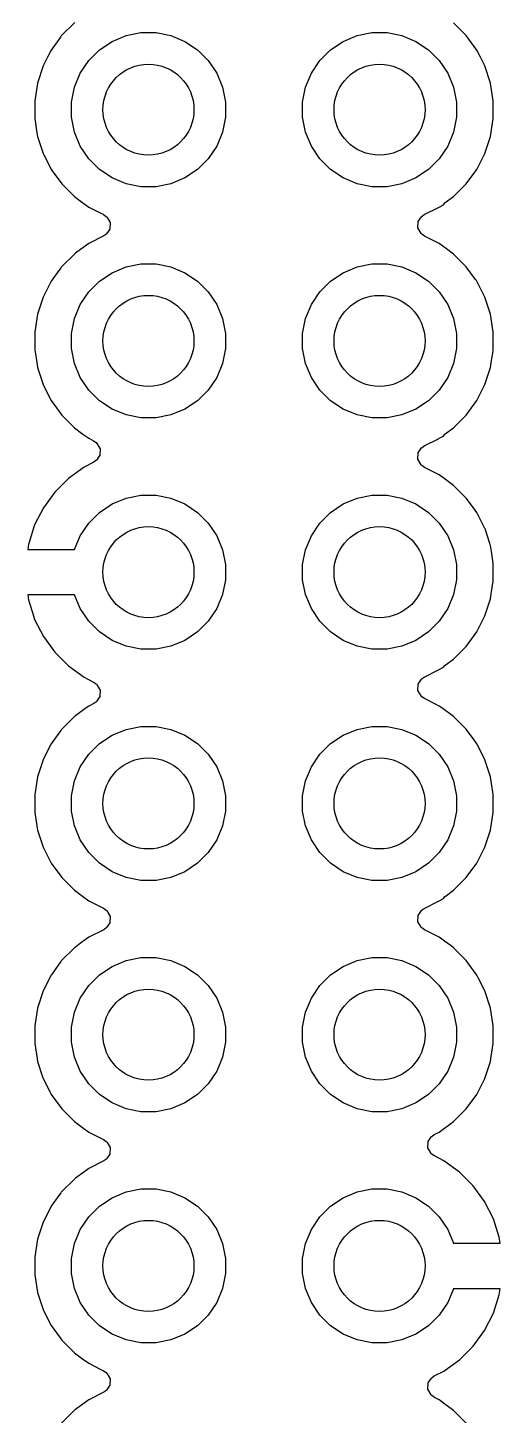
# Model space of a CAD drawing. Header units: inches. Extents: x 0.71 to 7.56, y -5.16 to -0.79.
# Drawn here: x 4.582 to 4.787, y -3.957 to -3.357 of the extents above; entities that cross this region are included whole.
import ezdxf

# ---------------------------------------------------------------- set-up
doc = ezdxf.new("R2010")
doc.units = ezdxf.units.IN
doc.header["$MEASUREMENT"] = 0
doc.layers.add('BLACK', color=250, linetype='CONTINUOUS')

msp = doc.modelspace()

# ---------------------------------------------------------------- linework, layer by layer
at = {"layer": 'BLACK', "linetype": 'CONTINUOUS'}
for p, q in [((4.60236, -3.35422), (4.59652, -3.36006)), ((4.61848, -3.36244), (4.62454, -3.35993)), ((4.62454, -3.35993), (4.63097, -3.35865)), ((4.63097, -3.35865), (4.63753, -3.35865)), ((4.63753, -3.35865), (4.64397, -3.35993)), ((4.64397, -3.35993), (4.65003, -3.36244)), ((4.71848, -3.36244), (4.72454, -3.35993)), ((4.72454, -3.35993), (4.73097, -3.35865)), ((4.73097, -3.35865), (4.73753, -3.35865)), ((4.73753, -3.35865), (4.74397, -3.35993)), ((4.74397, -3.35993), (4.75003, -3.36244)), ((4.7718, -3.35988), (4.76632, -3.3544)), ((4.77412, -3.36306), (4.7718, -3.35988)), ((4.59617, -3.3606), (4.59214, -3.36615)), ((4.59636, -3.36035), (4.59617, -3.3606)), ((4.59652, -3.36006), (4.59636, -3.36035)), ((4.61302, -3.36608), (4.61848, -3.36244)), ((4.65003, -3.36244), (4.65548, -3.36608)), ((4.71302, -3.36608), (4.71848, -3.36244)), ((4.75003, -3.36244), (4.75548, -3.36608)), ((4.77636, -3.36615), (4.77412, -3.36306)), ((4.59075, -3.36889), (4.58863, -3.37305)), ((4.59214, -3.36615), (4.59075, -3.36889)), ((4.59214, -3.36615), (4.59214, -3.36615)), ((4.59214, -3.36615), (4.59214, -3.36615)), ((4.60474, -3.37618), (4.60838, -3.37072)), ((4.60838, -3.37072), (4.61302, -3.36608)), ((4.65548, -3.36608), (4.66012, -3.37072)), ((4.66012, -3.37072), (4.66377, -3.37618)), ((4.70474, -3.37618), (4.70838, -3.37072)), ((4.70838, -3.37072), (4.71302, -3.36608)), ((4.75548, -3.36608), (4.76012, -3.37072)), ((4.76012, -3.37072), (4.76377, -3.37618)), ((4.77775, -3.36889), (4.77636, -3.36615)), ((4.77636, -3.36615), (4.77636, -3.36615)), ((4.77636, -3.36615), (4.77636, -3.36615)), ((4.77988, -3.37305), (4.77775, -3.36889)), ((4.77775, -3.36889), (4.77775, -3.36889)), ((4.77775, -3.36889), (4.77775, -3.36889)), ((4.58863, -3.37305), (4.58623, -3.38042)), ((4.60223, -3.38224), (4.60474, -3.37618)), ((4.66377, -3.37618), (4.66628, -3.38224)), ((4.70223, -3.38224), (4.70474, -3.37618)), ((4.76377, -3.37618), (4.76628, -3.38224)), ((4.78227, -3.38042), (4.77988, -3.37305)), ((4.58623, -3.38042), (4.58502, -3.38808)), ((4.58623, -3.38042), (4.58623, -3.38042)), ((4.58623, -3.38042), (4.58623, -3.38042)), ((4.60095, -3.38867), (4.60223, -3.38224)), ((4.66628, -3.38224), (4.66756, -3.38867)), ((4.70095, -3.38867), (4.70223, -3.38224)), ((4.76628, -3.38224), (4.76756, -3.38867)), ((4.78348, -3.38808), (4.78227, -3.38042)), ((4.58502, -3.38808), (4.58502, -3.39583)), ((4.60095, -3.39523), (4.60095, -3.38867)), ((4.66756, -3.38867), (4.66756, -3.39523)), ((4.70095, -3.39523), (4.70095, -3.38867)), ((4.76756, -3.38867), (4.76756, -3.39523)), ((4.78348, -3.39583), (4.78348, -3.38808)), ((4.58502, -3.39583), (4.58599, -3.40198)), ((4.60223, -3.40167), (4.60095, -3.39523)), ((4.66756, -3.39523), (4.66628, -3.40167)), ((4.70223, -3.40167), (4.70095, -3.39523)), ((4.76756, -3.39523), (4.76628, -3.40167)), ((4.78255, -3.40173), (4.78348, -3.39583)), ((4.58599, -3.40198), (4.58623, -3.40348)), ((4.60474, -3.40773), (4.60223, -3.40167)), ((4.66628, -3.40167), (4.66377, -3.40773)), ((4.70474, -3.40773), (4.70223, -3.40167)), ((4.76628, -3.40167), (4.76377, -3.40773)), ((4.78227, -3.40348), (4.78255, -3.40173)), ((4.58623, -3.40348), (4.58863, -3.41085)), ((4.60838, -3.41318), (4.60474, -3.40773)), ((4.66377, -3.40773), (4.66012, -3.41318)), ((4.70838, -3.41318), (4.70474, -3.40773)), ((4.76377, -3.40773), (4.76012, -3.41318)), ((4.77988, -3.41085), (4.78227, -3.40348)), ((4.58863, -3.41085), (4.58892, -3.41143)), ((4.58892, -3.41143), (4.59034, -3.41421)), ((4.61302, -3.41782), (4.60838, -3.41318)), ((4.66012, -3.41318), (4.65548, -3.41782)), ((4.71302, -3.41782), (4.70838, -3.41318)), ((4.76012, -3.41318), (4.75548, -3.41782)), ((4.77636, -3.41776), (4.77988, -3.41085)), ((4.59034, -3.41421), (4.59034, -3.41421)), ((4.59034, -3.41421), (4.59214, -3.41776)), ((4.59214, -3.41776), (4.5967, -3.42403)), ((4.61848, -3.42147), (4.61302, -3.41782)), ((4.65548, -3.41782), (4.65003, -3.42147)), ((4.71848, -3.42147), (4.71302, -3.41782)), ((4.75548, -3.41782), (4.75003, -3.42147)), ((4.7718, -3.42403), (4.77636, -3.41776)), ((4.5967, -3.42403), (4.60218, -3.42951)), ((4.62454, -3.42398), (4.61848, -3.42147)), ((4.63097, -3.42526), (4.62454, -3.42398)), ((4.63753, -3.42526), (4.63097, -3.42526)), ((4.64397, -3.42398), (4.63753, -3.42526)), ((4.65003, -3.42147), (4.64397, -3.42398)), ((4.72454, -3.42398), (4.71848, -3.42147)), ((4.73097, -3.42526), (4.72454, -3.42398)), ((4.73753, -3.42526), (4.73097, -3.42526)), ((4.74397, -3.42398), (4.73753, -3.42526)), ((4.75003, -3.42147), (4.74397, -3.42398)), ((4.76632, -3.42951), (4.7718, -3.42403)), ((4.60218, -3.42951), (4.60526, -3.43174)), ((4.60526, -3.43174), (4.60845, -3.43406)), ((4.76269, -3.43214), (4.76632, -3.42951)), ((4.60845, -3.43406), (4.60845, -3.43406)), ((4.60845, -3.43406), (4.60845, -3.43406)), ((4.60845, -3.43406), (4.61331, -3.43654)), ((4.61331, -3.43654), (4.61459, -3.43719)), ((4.61459, -3.43719), (4.61478, -3.43728)), ((4.61478, -3.43728), (4.61478, -3.43728)), ((4.61478, -3.43728), (4.61591, -3.43808)), ((4.75238, -3.43823), (4.75265, -3.43799)), ((4.75265, -3.43799), (4.75363, -3.43733)), ((4.75363, -3.43733), (4.75973, -3.43423)), ((4.75973, -3.43423), (4.75975, -3.43422)), ((4.75975, -3.43422), (4.76005, -3.43406)), ((4.76005, -3.43406), (4.76006, -3.43406)), ((4.76006, -3.43406), (4.76195, -3.4331)), ((4.76195, -3.4331), (4.76255, -3.43225)), ((4.76255, -3.43225), (4.76269, -3.43214)), ((4.61591, -3.43808), (4.61628, -3.43843)), ((4.61755, -3.44356), (4.61613, -3.44567)), ((4.61628, -3.43843), (4.61664, -3.43904)), ((4.61664, -3.43904), (4.61678, -3.43917)), ((4.61678, -3.43917), (4.61682, -3.43936)), ((4.61682, -3.43936), (4.61767, -3.44081)), ((4.61767, -3.44081), (4.61755, -3.44356)), ((4.75083, -3.44309), (4.75095, -3.44035)), ((4.75222, -3.44547), (4.75083, -3.44309)), ((4.75095, -3.44035), (4.75238, -3.43823)), ((4.60845, -3.44985), (4.60487, -3.45244)), ((4.61487, -3.44657), (4.60845, -3.44985)), ((4.61585, -3.44591), (4.61487, -3.44657)), ((4.61613, -3.44567), (4.61585, -3.44591)), ((4.75259, -3.44582), (4.75222, -3.44547)), ((4.75373, -3.44662), (4.75259, -3.44582)), ((4.76005, -3.44985), (4.75373, -3.44662)), ((4.76006, -3.44985), (4.76005, -3.44985)), ((4.76319, -3.45212), (4.76006, -3.44985)), ((4.76006, -3.44985), (4.76006, -3.44985)), ((4.60236, -3.45422), (4.59652, -3.46006)), ((4.60265, -3.45406), (4.60236, -3.45422)), ((4.60487, -3.45244), (4.60265, -3.45406)), ((4.76632, -3.4544), (4.76319, -3.45212)), ((4.7718, -3.45988), (4.76632, -3.4544)), ((4.59636, -3.46035), (4.59474, -3.46257)), ((4.59652, -3.46006), (4.59636, -3.46035)), ((4.61848, -3.46244), (4.62454, -3.45993)), ((4.62454, -3.45993), (4.63097, -3.45865)), ((4.63097, -3.45865), (4.63753, -3.45865)), ((4.63753, -3.45865), (4.64397, -3.45993)), ((4.64397, -3.45993), (4.65003, -3.46244)), ((4.71848, -3.46244), (4.72454, -3.45993)), ((4.72454, -3.45993), (4.73097, -3.45865)), ((4.73097, -3.45865), (4.73753, -3.45865)), ((4.73753, -3.45865), (4.74397, -3.45993)), ((4.74397, -3.45993), (4.75003, -3.46244)), ((4.77581, -3.4654), (4.7718, -3.45988)), ((4.59214, -3.46615), (4.58863, -3.47305)), ((4.59474, -3.46257), (4.59214, -3.46615)), ((4.59214, -3.46615), (4.59214, -3.46615)), ((4.60838, -3.47072), (4.61302, -3.46608)), ((4.61302, -3.46608), (4.61848, -3.46244)), ((4.65003, -3.46244), (4.65548, -3.46608)), ((4.65548, -3.46608), (4.66012, -3.47072)), ((4.70838, -3.47072), (4.71302, -3.46608)), ((4.71302, -3.46608), (4.71848, -3.46244)), ((4.75003, -3.46244), (4.75548, -3.46608)), ((4.75548, -3.46608), (4.76012, -3.47072)), ((4.77615, -3.46587), (4.77581, -3.4654)), ((4.77636, -3.46615), (4.77615, -3.46587)), ((4.77615, -3.46587), (4.77615, -3.46587)), ((4.77988, -3.47305), (4.77636, -3.46615)), ((4.77636, -3.46615), (4.77636, -3.46615)), ((4.58863, -3.47305), (4.58623, -3.48042)), ((4.60474, -3.47618), (4.60838, -3.47072)), ((4.66012, -3.47072), (4.66377, -3.47618)), ((4.70474, -3.47618), (4.70838, -3.47072)), ((4.76012, -3.47072), (4.76377, -3.47618)), ((4.78227, -3.48042), (4.77988, -3.47305)), ((4.60223, -3.48224), (4.60474, -3.47618)), ((4.66377, -3.47618), (4.66628, -3.48224)), ((4.70223, -3.48224), (4.70474, -3.47618)), ((4.76377, -3.47618), (4.76628, -3.48224)), ((4.58623, -3.48042), (4.58502, -3.48808)), ((4.58623, -3.48042), (4.58623, -3.48042)), ((4.58623, -3.48042), (4.58623, -3.48042)), ((4.60095, -3.48867), (4.60223, -3.48224)), ((4.66628, -3.48224), (4.66756, -3.48867)), ((4.70095, -3.48867), (4.70223, -3.48224)), ((4.76628, -3.48224), (4.76756, -3.48867)), ((4.78348, -3.48808), (4.78227, -3.48042)), ((4.58502, -3.48808), (4.58502, -3.49583)), ((4.60095, -3.49523), (4.60095, -3.48867)), ((4.66756, -3.48867), (4.66756, -3.49523)), ((4.70095, -3.49523), (4.70095, -3.48867)), ((4.76756, -3.48867), (4.76756, -3.49523)), ((4.78348, -3.49583), (4.78348, -3.48808)), ((4.58502, -3.49583), (4.58603, -3.50218)), ((4.60223, -3.50167), (4.60095, -3.49523)), ((4.66756, -3.49523), (4.66628, -3.50167)), ((4.70223, -3.50167), (4.70095, -3.49523)), ((4.76756, -3.49523), (4.76628, -3.50167)), ((4.78289, -3.49959), (4.78326, -3.49722)), ((4.78326, -3.49722), (4.78348, -3.49583)), ((4.58603, -3.50218), (4.58623, -3.50348)), ((4.58623, -3.50348), (4.58863, -3.51085)), ((4.60474, -3.50773), (4.60223, -3.50167)), ((4.66628, -3.50167), (4.66377, -3.50773)), ((4.70474, -3.50773), (4.70223, -3.50167)), ((4.76628, -3.50167), (4.76377, -3.50773)), ((4.77988, -3.51085), (4.78227, -3.50348)), ((4.78227, -3.50348), (4.78276, -3.50037)), ((4.78276, -3.50037), (4.78289, -3.49959)), ((4.60838, -3.51318), (4.60474, -3.50773)), ((4.66377, -3.50773), (4.66012, -3.51318)), ((4.70838, -3.51318), (4.70474, -3.50773)), ((4.76377, -3.50773), (4.76012, -3.51318)), ((4.58863, -3.51085), (4.59116, -3.51582)), ((4.59116, -3.51582), (4.59214, -3.51776)), ((4.61302, -3.51782), (4.60838, -3.51318)), ((4.66012, -3.51318), (4.65548, -3.51782)), ((4.71302, -3.51782), (4.70838, -3.51318)), ((4.76012, -3.51318), (4.75548, -3.51782)), ((4.77636, -3.51776), (4.77988, -3.51085)), ((4.59214, -3.51776), (4.5967, -3.52403)), ((4.61848, -3.52147), (4.61302, -3.51782)), ((4.62454, -3.52398), (4.61848, -3.52147)), ((4.65003, -3.52147), (4.64397, -3.52398)), ((4.65548, -3.51782), (4.65003, -3.52147)), ((4.71848, -3.52147), (4.71302, -3.51782)), ((4.72454, -3.52398), (4.71848, -3.52147)), ((4.75003, -3.52147), (4.74397, -3.52398)), ((4.75548, -3.51782), (4.75003, -3.52147)), ((4.7718, -3.52403), (4.77636, -3.51776)), ((4.5967, -3.52403), (4.60218, -3.52951)), ((4.63097, -3.52526), (4.62454, -3.52398)), ((4.63753, -3.52526), (4.63097, -3.52526)), ((4.64397, -3.52398), (4.63753, -3.52526)), ((4.73097, -3.52526), (4.72454, -3.52398)), ((4.73753, -3.52526), (4.73097, -3.52526)), ((4.74397, -3.52398), (4.73753, -3.52526)), ((4.76632, -3.52951), (4.7718, -3.52403)), ((4.60218, -3.52951), (4.6059, -3.53221)), ((4.6059, -3.53221), (4.60845, -3.53406)), ((4.76006, -3.53406), (4.76195, -3.5331)), ((4.76195, -3.5331), (4.76255, -3.53225)), ((4.76255, -3.53225), (4.76269, -3.53214)), ((4.76269, -3.53214), (4.76632, -3.52951)), ((4.60845, -3.53406), (4.61046, -3.53509)), ((4.61046, -3.53509), (4.6116, -3.53589)), ((4.6116, -3.53589), (4.61197, -3.53624)), ((4.61197, -3.53624), (4.61336, -3.53861)), ((4.61336, -3.53861), (4.61324, -3.54136)), ((4.75095, -3.54035), (4.75238, -3.53823)), ((4.75238, -3.53823), (4.75265, -3.53799)), ((4.75265, -3.53799), (4.75363, -3.53733)), ((4.75363, -3.53733), (4.75973, -3.53423)), ((4.75973, -3.53423), (4.75975, -3.53422)), ((4.75975, -3.53422), (4.76005, -3.53406)), ((4.76005, -3.53406), (4.76006, -3.53406)), ((4.61056, -3.54437), (4.6064, -3.5465)), ((4.61154, -3.54371), (4.61056, -3.54437)), ((4.61181, -3.54348), (4.61154, -3.54371)), ((4.61324, -3.54136), (4.61181, -3.54348)), ((4.75083, -3.54309), (4.75095, -3.54035)), ((4.75222, -3.54547), (4.75083, -3.54309)), ((4.75259, -3.54582), (4.75222, -3.54547)), ((4.75373, -3.54662), (4.75259, -3.54582)), ((4.59963, -3.55141), (4.59371, -3.55733)), ((4.6064, -3.5465), (4.59963, -3.55141)), ((4.59963, -3.55141), (4.59963, -3.55141)), ((4.59963, -3.55141), (4.59963, -3.55141)), ((4.59963, -3.55141), (4.59963, -3.55141)), ((4.76006, -3.54985), (4.75373, -3.54662)), ((4.76221, -3.55141), (4.76006, -3.54985)), ((4.76006, -3.54985), (4.76006, -3.54985)), ((4.76006, -3.54985), (4.76006, -3.54985)), ((4.76632, -3.5544), (4.76221, -3.55141)), ((4.59371, -3.55733), (4.58879, -3.5641)), ((4.59371, -3.55733), (4.59371, -3.55733)), ((4.7718, -3.55988), (4.76632, -3.5544)), ((4.61302, -3.56608), (4.61848, -3.56244)), ((4.61848, -3.56244), (4.62454, -3.55993)), ((4.62454, -3.55993), (4.63097, -3.55865)), ((4.63097, -3.55865), (4.63753, -3.55865)), ((4.63753, -3.55865), (4.64397, -3.55993)), ((4.64397, -3.55993), (4.65003, -3.56244)), ((4.65003, -3.56244), (4.65548, -3.56608)), ((4.71302, -3.56608), (4.71848, -3.56244)), ((4.71848, -3.56244), (4.72454, -3.55993)), ((4.72454, -3.55993), (4.73097, -3.55865)), ((4.73097, -3.55865), (4.73753, -3.55865)), ((4.73753, -3.55865), (4.74397, -3.55993)), ((4.74397, -3.55993), (4.75003, -3.56244)), ((4.75003, -3.56244), (4.75548, -3.56608)), ((4.77487, -3.5641), (4.7718, -3.55988)), ((4.58879, -3.5641), (4.585, -3.57155)), ((4.60838, -3.57072), (4.61302, -3.56608)), ((4.65548, -3.56608), (4.66012, -3.57072)), ((4.70838, -3.57072), (4.71302, -3.56608)), ((4.75548, -3.56608), (4.76012, -3.57072)), ((4.77636, -3.56615), (4.77487, -3.5641)), ((4.7777, -3.56879), (4.77636, -3.56615)), ((4.77636, -3.56615), (4.77636, -3.56615)), ((4.77636, -3.56615), (4.77636, -3.56615)), ((4.77975, -3.5728), (4.7777, -3.56879)), ((4.585, -3.57155), (4.58241, -3.57951)), ((4.60474, -3.57618), (4.60838, -3.57072)), ((4.66012, -3.57072), (4.66377, -3.57618)), ((4.70474, -3.57618), (4.70838, -3.57072)), ((4.76012, -3.57072), (4.76377, -3.57618)), ((4.77989, -3.57309), (4.77975, -3.5728)), ((4.77975, -3.5728), (4.77975, -3.5728)), ((4.77994, -3.57324), (4.77989, -3.57309)), ((4.78009, -3.5737), (4.77994, -3.57324)), ((4.78186, -3.57915), (4.78009, -3.5737)), ((4.58235, -3.57989), (4.582, -3.58211)), ((4.58241, -3.57951), (4.58235, -3.57989)), ((4.60228, -3.58211), (4.60474, -3.57618)), ((4.66377, -3.57618), (4.66628, -3.58224)), ((4.70223, -3.58224), (4.70474, -3.57618)), ((4.76377, -3.57618), (4.76628, -3.58224)), ((4.78198, -3.57952), (4.78186, -3.57915)), ((4.78217, -3.58011), (4.78198, -3.57952)), ((4.78198, -3.57952), (4.78198, -3.57952)), ((4.78222, -3.58027), (4.78217, -3.58011)), ((4.78226, -3.58037), (4.78222, -3.58027)), ((4.78227, -3.58041), (4.78226, -3.58037)), ((4.78227, -3.58042), (4.78227, -3.58041)), ((4.78269, -3.58304), (4.78227, -3.58042)), ((4.78227, -3.58042), (4.78227, -3.58042)), ((4.78227, -3.58042), (4.78227, -3.58042)), ((4.78227, -3.58042), (4.78227, -3.58042)), ((4.582, -3.58211), (4.60228, -3.58211)), ((4.66628, -3.58224), (4.66756, -3.58867)), ((4.70095, -3.58867), (4.70223, -3.58224)), ((4.76628, -3.58224), (4.76756, -3.58867)), ((4.78348, -3.58808), (4.78269, -3.58304)), ((4.66756, -3.58867), (4.66756, -3.59523)), ((4.70095, -3.59523), (4.70095, -3.58867)), ((4.76756, -3.58867), (4.76756, -3.59523)), ((4.78348, -3.59583), (4.78348, -3.58808)), ((4.66756, -3.59523), (4.66628, -3.60167)), ((4.70223, -3.60167), (4.70095, -3.59523)), ((4.76756, -3.59523), (4.76628, -3.60167)), ((4.78261, -3.60135), (4.78348, -3.59583)), ((4.60228, -3.6018), (4.582, -3.6018)), ((4.582, -3.6018), (4.58235, -3.60402)), ((4.58235, -3.60402), (4.58235, -3.60402)), ((4.58235, -3.60402), (4.58241, -3.6044)), ((4.58241, -3.6044), (4.58451, -3.61085)), ((4.60474, -3.60773), (4.60228, -3.6018)), ((4.66628, -3.60167), (4.66377, -3.60773)), ((4.70474, -3.60773), (4.70223, -3.60167)), ((4.76628, -3.60167), (4.76377, -3.60773)), ((4.77988, -3.61085), (4.78227, -3.60348)), ((4.78227, -3.60348), (4.78261, -3.60135)), ((4.58451, -3.61085), (4.585, -3.61235)), ((4.60838, -3.61318), (4.60474, -3.60773)), ((4.66377, -3.60773), (4.66012, -3.61318)), ((4.70838, -3.61318), (4.70474, -3.60773)), ((4.76377, -3.60773), (4.76012, -3.61318)), ((4.77636, -3.61776), (4.77988, -3.61085)), ((4.585, -3.61235), (4.58879, -3.61981)), ((4.61302, -3.61782), (4.60838, -3.61318)), ((4.61848, -3.62147), (4.61302, -3.61782)), ((4.65548, -3.61782), (4.65003, -3.62147)), ((4.66012, -3.61318), (4.65548, -3.61782)), ((4.71302, -3.61782), (4.70838, -3.61318)), ((4.71848, -3.62147), (4.71302, -3.61782)), ((4.75548, -3.61782), (4.75003, -3.62147)), ((4.76012, -3.61318), (4.75548, -3.61782)), ((4.7718, -3.62403), (4.77636, -3.61776)), ((4.58879, -3.61981), (4.59371, -3.62658)), ((4.62454, -3.62398), (4.61848, -3.62147)), ((4.63097, -3.62526), (4.62454, -3.62398)), ((4.64397, -3.62398), (4.63753, -3.62526)), ((4.65003, -3.62147), (4.64397, -3.62398)), ((4.72454, -3.62398), (4.71848, -3.62147)), ((4.73097, -3.62526), (4.72454, -3.62398)), ((4.74397, -3.62398), (4.73753, -3.62526)), ((4.75003, -3.62147), (4.74397, -3.62398)), ((4.59371, -3.62658), (4.59371, -3.62658)), ((4.59371, -3.62658), (4.59371, -3.62658)), ((4.59371, -3.62658), (4.59963, -3.63249)), ((4.63753, -3.62526), (4.63097, -3.62526)), ((4.73753, -3.62526), (4.73097, -3.62526)), ((4.76269, -3.63214), (4.76632, -3.62951)), ((4.76632, -3.62951), (4.7718, -3.62403)), ((4.59963, -3.63249), (4.59963, -3.63249)), ((4.59963, -3.63249), (4.59963, -3.63249)), ((4.59963, -3.63249), (4.59963, -3.63249)), ((4.59963, -3.63249), (4.6064, -3.63741)), ((4.75363, -3.63733), (4.75973, -3.63423)), ((4.75973, -3.63423), (4.75975, -3.63422)), ((4.75975, -3.63422), (4.76005, -3.63406)), ((4.76005, -3.63406), (4.76006, -3.63406)), ((4.76006, -3.63406), (4.76195, -3.6331)), ((4.76195, -3.6331), (4.76255, -3.63225)), ((4.76255, -3.63225), (4.76269, -3.63214)), ((4.6064, -3.63741), (4.61046, -3.63948)), ((4.61046, -3.63948), (4.6116, -3.64028)), ((4.6116, -3.64028), (4.61175, -3.64043)), ((4.61175, -3.64043), (4.61197, -3.64063)), ((4.61197, -3.64063), (4.61336, -3.64301)), ((4.75083, -3.64309), (4.75095, -3.64035)), ((4.75095, -3.64035), (4.75238, -3.63823)), ((4.75238, -3.63823), (4.75265, -3.63799)), ((4.75265, -3.63799), (4.75363, -3.63733)), ((4.61181, -3.64787), (4.61154, -3.64811)), ((4.61324, -3.64576), (4.61181, -3.64787)), ((4.61336, -3.64301), (4.61324, -3.64576)), ((4.75222, -3.64547), (4.75083, -3.64309)), ((4.75259, -3.64582), (4.75222, -3.64547)), ((4.75373, -3.64662), (4.75259, -3.64582)), ((4.75848, -3.64904), (4.75373, -3.64662)), ((4.60733, -3.65066), (4.60265, -3.65406)), ((4.60845, -3.64985), (4.60733, -3.65066)), ((4.61056, -3.64877), (4.60845, -3.64985)), ((4.61154, -3.64811), (4.61056, -3.64877)), ((4.76006, -3.64985), (4.75848, -3.64904)), ((4.76117, -3.65066), (4.76006, -3.64985)), ((4.76632, -3.6544), (4.76117, -3.65066)), ((4.60236, -3.65422), (4.59652, -3.66006)), ((4.60265, -3.65406), (4.60236, -3.65422)), ((4.61848, -3.66244), (4.62454, -3.65993)), ((4.62454, -3.65993), (4.63097, -3.65865)), ((4.63097, -3.65865), (4.63753, -3.65865)), ((4.63753, -3.65865), (4.64397, -3.65993)), ((4.64397, -3.65993), (4.65003, -3.66244)), ((4.71848, -3.66244), (4.72454, -3.65993)), ((4.72454, -3.65993), (4.73097, -3.65865)), ((4.73097, -3.65865), (4.73753, -3.65865)), ((4.73753, -3.65865), (4.74397, -3.65993)), ((4.74397, -3.65993), (4.75003, -3.66244)), ((4.7718, -3.65988), (4.76632, -3.6544)), ((4.77504, -3.66433), (4.7718, -3.65988)), ((4.59474, -3.66257), (4.59214, -3.66615)), ((4.59636, -3.66035), (4.59474, -3.66257)), ((4.59652, -3.66006), (4.59636, -3.66035)), ((4.61302, -3.66608), (4.61848, -3.66244)), ((4.65003, -3.66244), (4.65548, -3.66608)), ((4.71302, -3.66608), (4.71848, -3.66244)), ((4.75003, -3.66244), (4.75548, -3.66608)), ((4.77636, -3.66615), (4.77504, -3.66433)), ((4.59075, -3.66888), (4.58863, -3.67305)), ((4.59214, -3.66615), (4.59075, -3.66888)), ((4.60474, -3.67618), (4.60838, -3.67072)), ((4.60838, -3.67072), (4.61302, -3.66608)), ((4.65548, -3.66608), (4.66012, -3.67072)), ((4.66012, -3.67072), (4.66377, -3.67618)), ((4.70474, -3.67618), (4.70838, -3.67072)), ((4.70838, -3.67072), (4.71302, -3.66608)), ((4.75548, -3.66608), (4.76012, -3.67072)), ((4.76012, -3.67072), (4.76377, -3.67618)), ((4.77779, -3.66896), (4.77636, -3.66615)), ((4.77636, -3.66615), (4.77636, -3.66615)), ((4.77636, -3.66615), (4.77636, -3.66615)), ((4.77988, -3.67305), (4.77779, -3.66896)), ((4.58863, -3.67305), (4.58623, -3.68042)), ((4.60223, -3.68224), (4.60474, -3.67618)), ((4.66377, -3.67618), (4.66628, -3.68224)), ((4.70223, -3.68224), (4.70474, -3.67618)), ((4.76377, -3.67618), (4.76628, -3.68224)), ((4.78227, -3.68042), (4.77988, -3.67305)), ((4.58623, -3.68042), (4.58502, -3.68808)), ((4.58623, -3.68042), (4.58623, -3.68042)), ((4.58623, -3.68042), (4.58623, -3.68042)), ((4.60095, -3.68867), (4.60223, -3.68224)), ((4.66628, -3.68224), (4.66756, -3.68867)), ((4.70095, -3.68867), (4.70223, -3.68224)), ((4.76628, -3.68224), (4.76756, -3.68867)), ((4.78303, -3.6852), (4.78227, -3.68042)), ((4.58502, -3.68808), (4.58502, -3.69583)), ((4.60095, -3.69523), (4.60095, -3.68867)), ((4.66756, -3.68867), (4.66756, -3.69523)), ((4.70095, -3.69523), (4.70095, -3.68867)), ((4.76756, -3.68867), (4.76756, -3.69523)), ((4.78317, -3.68607), (4.78303, -3.6852)), ((4.78348, -3.68808), (4.78317, -3.68607)), ((4.78348, -3.69583), (4.78348, -3.68808)), ((4.58502, -3.69583), (4.58611, -3.70271)), ((4.60223, -3.70167), (4.60095, -3.69523)), ((4.66756, -3.69523), (4.66628, -3.70167)), ((4.70223, -3.70167), (4.70095, -3.69523)), ((4.76756, -3.69523), (4.76628, -3.70167)), ((4.78244, -3.70244), (4.78348, -3.69583)), ((4.60474, -3.70773), (4.60223, -3.70167)), ((4.66628, -3.70167), (4.66377, -3.70773)), ((4.70474, -3.70773), (4.70223, -3.70167)), ((4.76628, -3.70167), (4.76377, -3.70773)), ((4.58611, -3.70271), (4.58623, -3.70348)), ((4.58623, -3.70348), (4.58863, -3.71085)), ((4.60838, -3.71318), (4.60474, -3.70773)), ((4.66377, -3.70773), (4.66012, -3.71318)), ((4.70838, -3.71318), (4.70474, -3.70773)), ((4.76377, -3.70773), (4.76012, -3.71318)), ((4.77988, -3.71085), (4.78227, -3.70348)), ((4.78227, -3.70348), (4.78244, -3.70244)), ((4.58863, -3.71085), (4.59097, -3.71544)), ((4.61302, -3.71782), (4.60838, -3.71318)), ((4.66012, -3.71318), (4.65548, -3.71782)), ((4.71302, -3.71782), (4.70838, -3.71318)), ((4.76012, -3.71318), (4.75548, -3.71782)), ((4.77636, -3.71776), (4.77988, -3.71085)), ((4.59097, -3.71544), (4.59214, -3.71776)), ((4.59214, -3.71776), (4.5967, -3.72403)), ((4.61848, -3.72147), (4.61302, -3.71782)), ((4.65548, -3.71782), (4.65003, -3.72147)), ((4.71848, -3.72147), (4.71302, -3.71782)), ((4.75548, -3.71782), (4.75003, -3.72147)), ((4.7718, -3.72403), (4.77636, -3.71776)), ((4.5967, -3.72403), (4.60218, -3.72951)), ((4.62454, -3.72398), (4.61848, -3.72147)), ((4.63097, -3.72526), (4.62454, -3.72398)), ((4.63753, -3.72526), (4.63097, -3.72526)), ((4.64397, -3.72398), (4.63753, -3.72526)), ((4.65003, -3.72147), (4.64397, -3.72398)), ((4.72454, -3.72398), (4.71848, -3.72147)), ((4.73097, -3.72526), (4.72454, -3.72398)), ((4.73753, -3.72526), (4.73097, -3.72526)), ((4.74397, -3.72398), (4.73753, -3.72526)), ((4.75003, -3.72147), (4.74397, -3.72398)), ((4.76632, -3.72951), (4.7718, -3.72403)), ((4.60218, -3.72951), (4.60572, -3.73208)), ((4.76269, -3.73214), (4.76632, -3.72951)), ((4.60572, -3.73208), (4.60845, -3.73406)), ((4.60845, -3.73406), (4.60845, -3.73406)), ((4.60845, -3.73406), (4.60845, -3.73406)), ((4.60845, -3.73406), (4.6104, -3.73506)), ((4.6104, -3.73506), (4.61478, -3.73728)), ((4.61478, -3.73728), (4.61591, -3.73808)), ((4.75238, -3.73823), (4.75265, -3.73799)), ((4.75265, -3.73799), (4.75363, -3.73733)), ((4.75363, -3.73733), (4.75973, -3.73423)), ((4.75973, -3.73423), (4.75975, -3.73422)), ((4.75975, -3.73422), (4.76005, -3.73406)), ((4.76005, -3.73406), (4.76006, -3.73406)), ((4.76006, -3.73406), (4.76195, -3.7331)), ((4.76195, -3.7331), (4.76255, -3.73225)), ((4.76255, -3.73225), (4.76269, -3.73214)), ((4.61591, -3.73808), (4.61628, -3.73843)), ((4.61755, -3.74356), (4.61613, -3.74567)), ((4.61628, -3.73843), (4.61664, -3.73904)), ((4.61664, -3.73904), (4.61678, -3.73917)), ((4.61678, -3.73917), (4.61682, -3.73936)), ((4.61682, -3.73936), (4.61767, -3.74081)), ((4.61767, -3.74081), (4.61755, -3.74356)), ((4.75083, -3.74309), (4.75095, -3.74035)), ((4.75222, -3.74547), (4.75083, -3.74309)), ((4.75095, -3.74035), (4.75238, -3.73823)), ((4.60845, -3.74985), (4.60487, -3.75244)), ((4.61487, -3.74657), (4.60845, -3.74985)), ((4.61585, -3.74591), (4.61487, -3.74657)), ((4.61613, -3.74567), (4.61585, -3.74591)), ((4.75259, -3.74582), (4.75222, -3.74547)), ((4.75373, -3.74662), (4.75259, -3.74582)), ((4.76006, -3.74985), (4.75373, -3.74662)), ((4.75373, -3.74662), (4.75373, -3.74662)), ((4.75373, -3.74662), (4.75373, -3.74662)), ((4.75373, -3.74662), (4.75373, -3.74662)), ((4.76236, -3.75152), (4.76006, -3.74985)), ((4.76006, -3.74985), (4.76006, -3.74985)), ((4.76006, -3.74985), (4.76006, -3.74985)), ((4.60236, -3.75422), (4.59652, -3.76006)), ((4.60265, -3.75406), (4.60236, -3.75422)), ((4.60487, -3.75244), (4.60265, -3.75406)), ((4.76523, -3.7536), (4.76236, -3.75152)), ((4.76236, -3.75152), (4.76236, -3.75152)), ((4.76632, -3.7544), (4.76523, -3.7536)), ((4.7718, -3.75988), (4.76632, -3.7544)), ((4.59522, -3.76191), (4.59224, -3.76602)), ((4.59636, -3.76035), (4.59522, -3.76191)), ((4.59522, -3.76191), (4.59522, -3.76191)), ((4.59652, -3.76006), (4.59636, -3.76035)), ((4.61848, -3.76244), (4.62454, -3.75993)), ((4.62454, -3.75993), (4.63097, -3.75865)), ((4.63097, -3.75865), (4.63753, -3.75865)), ((4.63753, -3.75865), (4.64397, -3.75993)), ((4.64397, -3.75993), (4.65003, -3.76244)), ((4.71848, -3.76244), (4.72454, -3.75993)), ((4.72454, -3.75993), (4.73097, -3.75865)), ((4.73097, -3.75865), (4.73753, -3.75865)), ((4.73753, -3.75865), (4.74397, -3.75993)), ((4.74397, -3.75993), (4.75003, -3.76244)), ((4.7741, -3.76304), (4.7718, -3.75988)), ((4.59214, -3.76615), (4.58863, -3.77305)), ((4.59224, -3.76602), (4.59214, -3.76615)), ((4.60838, -3.77072), (4.61302, -3.76608)), ((4.61302, -3.76608), (4.61848, -3.76244)), ((4.65003, -3.76244), (4.65548, -3.76608)), ((4.65548, -3.76608), (4.66012, -3.77072)), ((4.70838, -3.77072), (4.71302, -3.76608)), ((4.71302, -3.76608), (4.71848, -3.76244)), ((4.75003, -3.76244), (4.75548, -3.76608)), ((4.75548, -3.76608), (4.76012, -3.77072)), ((4.77636, -3.76615), (4.7741, -3.76304)), ((4.77696, -3.76733), (4.77636, -3.76615)), ((4.77636, -3.76615), (4.77636, -3.76615)), ((4.77636, -3.76615), (4.77636, -3.76615)), ((4.77988, -3.77305), (4.77696, -3.76733)), ((4.58863, -3.77305), (4.58623, -3.78042)), ((4.60474, -3.77618), (4.60838, -3.77072)), ((4.66012, -3.77072), (4.66377, -3.77618)), ((4.70474, -3.77618), (4.70838, -3.77072)), ((4.76012, -3.77072), (4.76377, -3.77618)), ((4.78227, -3.78042), (4.77988, -3.77305)), ((4.60223, -3.78224), (4.60474, -3.77618)), ((4.66377, -3.77618), (4.66628, -3.78224)), ((4.70223, -3.78224), (4.70474, -3.77618)), ((4.76377, -3.77618), (4.76628, -3.78224)), ((4.58623, -3.78042), (4.58502, -3.78808)), ((4.58623, -3.78042), (4.58623, -3.78042)), ((4.58623, -3.78042), (4.58623, -3.78042)), ((4.60095, -3.78867), (4.60223, -3.78224)), ((4.66628, -3.78224), (4.66756, -3.78867)), ((4.70095, -3.78867), (4.70223, -3.78224)), ((4.76628, -3.78224), (4.76756, -3.78867)), ((4.78348, -3.78808), (4.78227, -3.78042)), ((4.58502, -3.78808), (4.58502, -3.79583)), ((4.60095, -3.79523), (4.60095, -3.78867)), ((4.66756, -3.78867), (4.66756, -3.79523)), ((4.70095, -3.79523), (4.70095, -3.78867)), ((4.76756, -3.78867), (4.76756, -3.79523)), ((4.78348, -3.79583), (4.78348, -3.78808)), ((4.58502, -3.79583), (4.58605, -3.80231)), ((4.60223, -3.80167), (4.60095, -3.79523)), ((4.66756, -3.79523), (4.66628, -3.80167)), ((4.70223, -3.80167), (4.70095, -3.79523)), ((4.76756, -3.79523), (4.76628, -3.80167)), ((4.78261, -3.80132), (4.78348, -3.79583)), ((4.58605, -3.80231), (4.58623, -3.80348)), ((4.58623, -3.80348), (4.58842, -3.81021)), ((4.60474, -3.80773), (4.60223, -3.80167)), ((4.66628, -3.80167), (4.66377, -3.80773)), ((4.70474, -3.80773), (4.70223, -3.80167)), ((4.76628, -3.80167), (4.76377, -3.80773)), ((4.77988, -3.81085), (4.78227, -3.80348)), ((4.78227, -3.80348), (4.78261, -3.80132)), ((4.60838, -3.81318), (4.60474, -3.80773)), ((4.66377, -3.80773), (4.66012, -3.81318)), ((4.70838, -3.81318), (4.70474, -3.80773)), ((4.76377, -3.80773), (4.76012, -3.81318)), ((4.58842, -3.81021), (4.58863, -3.81085)), ((4.58863, -3.81085), (4.58991, -3.81338)), ((4.58991, -3.81338), (4.59162, -3.81673)), ((4.61302, -3.81782), (4.60838, -3.81318)), ((4.66012, -3.81318), (4.65548, -3.81782)), ((4.71302, -3.81782), (4.70838, -3.81318)), ((4.76012, -3.81318), (4.75548, -3.81782)), ((4.77636, -3.81776), (4.77988, -3.81085)), ((4.59162, -3.81673), (4.59214, -3.81776)), ((4.59214, -3.81776), (4.5967, -3.82403)), ((4.61848, -3.82147), (4.61302, -3.81782)), ((4.62454, -3.82398), (4.61848, -3.82147)), ((4.65003, -3.82147), (4.64397, -3.82398)), ((4.65548, -3.81782), (4.65003, -3.82147)), ((4.71848, -3.82147), (4.71302, -3.81782)), ((4.72454, -3.82398), (4.71848, -3.82147)), ((4.75003, -3.82147), (4.74397, -3.82398)), ((4.75548, -3.81782), (4.75003, -3.82147)), ((4.7718, -3.82403), (4.77636, -3.81776)), ((4.5967, -3.82403), (4.60218, -3.82951)), ((4.63097, -3.82526), (4.62454, -3.82398)), ((4.63753, -3.82526), (4.63097, -3.82526)), ((4.64397, -3.82398), (4.63753, -3.82526)), ((4.73097, -3.82526), (4.72454, -3.82398)), ((4.73753, -3.82526), (4.73097, -3.82526)), ((4.74397, -3.82398), (4.73753, -3.82526)), ((4.76632, -3.82951), (4.7718, -3.82403)), ((4.60218, -3.82951), (4.60572, -3.83208)), ((4.60572, -3.83208), (4.60845, -3.83406)), ((4.76006, -3.83406), (4.76632, -3.82951)), ((4.60845, -3.83406), (4.60845, -3.83406)), ((4.60845, -3.83406), (4.60845, -3.83406)), ((4.60845, -3.83406), (4.61331, -3.83654)), ((4.61331, -3.83654), (4.61478, -3.83728)), ((4.61478, -3.83728), (4.61478, -3.83728)), ((4.61478, -3.83728), (4.61591, -3.83808)), ((4.61591, -3.83808), (4.61628, -3.83843)), ((4.61628, -3.83843), (4.61664, -3.83904)), ((4.61664, -3.83904), (4.61678, -3.83917)), ((4.61678, -3.83917), (4.61682, -3.83936)), ((4.61682, -3.83936), (4.61767, -3.84081)), ((4.75515, -3.8409), (4.75527, -3.83815)), ((4.75527, -3.83815), (4.75669, -3.83603)), ((4.75669, -3.83603), (4.75697, -3.83579)), ((4.75697, -3.83579), (4.75795, -3.83513)), ((4.75795, -3.83513), (4.76006, -3.83406)), ((4.61585, -3.84591), (4.61487, -3.84657)), ((4.61613, -3.84567), (4.61585, -3.84591)), ((4.61755, -3.84356), (4.61613, -3.84567)), ((4.61767, -3.84081), (4.61755, -3.84356)), ((4.75595, -3.84227), (4.75515, -3.8409)), ((4.75599, -3.84244), (4.75595, -3.84227)), ((4.75614, -3.84259), (4.75599, -3.84244)), ((4.75654, -3.84327), (4.75614, -3.84259)), ((4.75691, -3.84362), (4.75654, -3.84327)), ((4.75789, -3.84432), (4.75691, -3.84362)), ((4.75795, -3.84438), (4.75789, -3.84432)), ((4.758, -3.8444), (4.75795, -3.84438)), ((4.76211, -3.8465), (4.758, -3.8444)), ((4.60629, -3.85141), (4.60265, -3.85406)), ((4.60845, -3.84985), (4.60629, -3.85141)), ((4.60629, -3.85141), (4.60629, -3.85141)), ((4.61487, -3.84657), (4.60845, -3.84985)), ((4.60845, -3.84985), (4.60845, -3.84985)), ((4.76888, -3.85141), (4.76211, -3.8465)), ((4.76211, -3.8465), (4.76211, -3.8465)), ((4.77479, -3.85733), (4.76888, -3.85141)), ((4.76888, -3.85141), (4.76888, -3.85141)), ((4.76888, -3.85141), (4.76888, -3.85141)), ((4.76888, -3.85141), (4.76888, -3.85141)), ((4.60236, -3.85422), (4.59652, -3.86006)), ((4.60265, -3.85406), (4.60236, -3.85422)), ((4.77971, -3.8641), (4.77479, -3.85733)), ((4.77479, -3.85733), (4.77479, -3.85733)), ((4.77479, -3.85733), (4.77479, -3.85733)), ((4.77479, -3.85733), (4.77479, -3.85733)), ((4.59474, -3.86257), (4.59214, -3.86615)), ((4.59636, -3.86035), (4.59474, -3.86257)), ((4.59652, -3.86006), (4.59636, -3.86035)), ((4.61302, -3.86608), (4.61848, -3.86244)), ((4.61848, -3.86244), (4.62454, -3.85993)), ((4.62454, -3.85993), (4.63097, -3.85865)), ((4.63097, -3.85865), (4.63753, -3.85865)), ((4.63753, -3.85865), (4.64397, -3.85993)), ((4.64397, -3.85993), (4.65003, -3.86244)), ((4.65003, -3.86244), (4.65548, -3.86608)), ((4.71302, -3.86608), (4.71848, -3.86244)), ((4.71848, -3.86244), (4.72454, -3.85993)), ((4.72454, -3.85993), (4.73097, -3.85865)), ((4.73097, -3.85865), (4.73753, -3.85865)), ((4.73753, -3.85865), (4.74397, -3.85993)), ((4.74397, -3.85993), (4.75003, -3.86244)), ((4.75003, -3.86244), (4.75548, -3.86608)), ((4.59107, -3.86826), (4.58863, -3.87305)), ((4.59214, -3.86615), (4.59107, -3.86826)), ((4.60838, -3.87072), (4.61302, -3.86608)), ((4.65548, -3.86608), (4.66012, -3.87072)), ((4.70838, -3.87072), (4.71302, -3.86608)), ((4.75548, -3.86608), (4.76012, -3.87072)), ((4.78351, -3.87155), (4.77971, -3.8641)), ((4.58863, -3.87305), (4.58623, -3.88042)), ((4.60474, -3.87618), (4.60838, -3.87072)), ((4.66012, -3.87072), (4.66377, -3.87618)), ((4.70474, -3.87618), (4.70838, -3.87072)), ((4.76012, -3.87072), (4.76377, -3.87618)), ((4.78609, -3.87951), (4.78351, -3.87155)), ((4.58623, -3.88042), (4.58502, -3.88808)), ((4.58623, -3.88042), (4.58623, -3.88042)), ((4.58623, -3.88042), (4.58623, -3.88042)), ((4.60223, -3.88224), (4.60474, -3.87618)), ((4.66377, -3.87618), (4.66628, -3.88224)), ((4.70223, -3.88224), (4.70474, -3.87618)), ((4.76377, -3.87618), (4.76622, -3.88211)), ((4.78651, -3.88211), (4.78609, -3.87951)), ((4.78609, -3.87951), (4.78609, -3.87951)), ((4.60095, -3.88867), (4.60223, -3.88224)), ((4.66628, -3.88224), (4.66756, -3.88867)), ((4.70095, -3.88867), (4.70223, -3.88224)), ((4.76622, -3.88211), (4.78651, -3.88211)), ((4.58502, -3.88808), (4.58502, -3.89583)), ((4.60095, -3.89523), (4.60095, -3.88867)), ((4.66756, -3.88867), (4.66756, -3.89523)), ((4.70095, -3.89523), (4.70095, -3.88867)), ((4.58502, -3.89583), (4.58561, -3.89955)), ((4.58561, -3.89955), (4.58623, -3.90348)), ((4.60223, -3.90167), (4.60095, -3.89523)), ((4.66756, -3.89523), (4.66628, -3.90167)), ((4.70223, -3.90167), (4.70095, -3.89523)), ((4.58623, -3.90348), (4.58863, -3.91085)), ((4.60474, -3.90773), (4.60223, -3.90167)), ((4.66628, -3.90167), (4.66377, -3.90773)), ((4.70474, -3.90773), (4.70223, -3.90167)), ((4.76622, -3.9018), (4.76377, -3.90773)), ((4.78651, -3.9018), (4.76622, -3.9018)), ((4.78351, -3.91235), (4.78609, -3.9044)), ((4.78609, -3.9044), (4.78651, -3.9018)), ((4.78609, -3.9044), (4.78609, -3.9044)), ((4.78651, -3.9018), (4.78651, -3.9018)), ((4.58863, -3.91085), (4.5916, -3.91668)), ((4.60838, -3.91318), (4.60474, -3.90773)), ((4.66377, -3.90773), (4.66012, -3.91318)), ((4.70838, -3.91318), (4.70474, -3.90773)), ((4.76377, -3.90773), (4.76012, -3.91318)), ((4.5916, -3.91668), (4.59214, -3.91774)), ((4.59214, -3.91774), (4.59214, -3.91776)), ((4.59214, -3.91776), (4.59214, -3.91776)), ((4.59214, -3.91776), (4.59214, -3.91776)), ((4.59214, -3.91776), (4.59214, -3.91776)), ((4.59214, -3.91776), (4.5967, -3.92403)), ((4.61302, -3.91782), (4.60838, -3.91318)), ((4.61848, -3.92147), (4.61302, -3.91782)), ((4.65548, -3.91782), (4.65003, -3.92147)), ((4.66012, -3.91318), (4.65548, -3.91782)), ((4.71302, -3.91782), (4.70838, -3.91318)), ((4.71848, -3.92147), (4.71302, -3.91782)), ((4.75548, -3.91782), (4.75003, -3.92147)), ((4.76012, -3.91318), (4.75548, -3.91782)), ((4.77971, -3.91981), (4.78351, -3.91235)), ((4.62454, -3.92398), (4.61848, -3.92147)), ((4.63097, -3.92526), (4.62454, -3.92398)), ((4.64397, -3.92398), (4.63753, -3.92526)), ((4.65003, -3.92147), (4.64397, -3.92398)), ((4.72454, -3.92398), (4.71848, -3.92147)), ((4.73097, -3.92526), (4.72454, -3.92398)), ((4.74397, -3.92398), (4.73753, -3.92526)), ((4.75003, -3.92147), (4.74397, -3.92398)), ((4.77479, -3.92658), (4.77971, -3.91981)), ((4.5967, -3.92403), (4.60218, -3.92951)), ((4.60218, -3.92951), (4.60572, -3.93208)), ((4.63753, -3.92526), (4.63097, -3.92526)), ((4.73753, -3.92526), (4.73097, -3.92526)), ((4.76888, -3.93249), (4.77479, -3.92658)), ((4.77479, -3.92658), (4.77479, -3.92658)), ((4.60572, -3.93208), (4.60845, -3.93406)), ((4.60845, -3.93406), (4.60845, -3.93406)), ((4.60845, -3.93406), (4.60845, -3.93406)), ((4.60845, -3.93406), (4.61331, -3.93654)), ((4.76211, -3.93741), (4.76888, -3.93249)), ((4.76888, -3.93249), (4.76888, -3.93249)), ((4.61331, -3.93654), (4.61478, -3.93728)), ((4.61478, -3.93728), (4.61478, -3.93728)), ((4.61478, -3.93728), (4.61591, -3.93808)), ((4.61591, -3.93808), (4.61628, -3.93843)), ((4.61628, -3.93843), (4.61664, -3.93904)), ((4.61664, -3.93904), (4.61678, -3.93917)), ((4.61678, -3.93917), (4.61682, -3.93936)), ((4.61682, -3.93936), (4.61767, -3.94081)), ((4.61767, -3.94081), (4.61755, -3.94356)), ((4.75527, -3.94254), (4.75669, -3.94043)), ((4.75669, -3.94043), (4.75697, -3.94019)), ((4.75697, -3.94019), (4.75795, -3.93953)), ((4.75795, -3.93953), (4.76211, -3.93741)), ((4.61487, -3.94657), (4.60845, -3.94985)), ((4.61585, -3.94591), (4.61487, -3.94657)), ((4.61613, -3.94567), (4.61585, -3.94591)), ((4.61755, -3.94356), (4.61613, -3.94567)), ((4.75515, -3.94529), (4.75527, -3.94254)), ((4.75654, -3.94767), (4.75515, -3.94529)), ((4.75691, -3.94802), (4.75654, -3.94767)), ((4.60487, -3.95244), (4.60265, -3.95406)), ((4.60845, -3.94985), (4.60487, -3.95244)), ((4.75804, -3.94882), (4.75691, -3.94802)), ((4.76006, -3.94985), (4.75804, -3.94882)), ((4.75804, -3.94882), (4.75804, -3.94882)), ((4.75804, -3.94882), (4.75804, -3.94882)), ((4.76257, -3.95168), (4.76006, -3.94985)), ((4.76632, -3.9544), (4.76257, -3.95168)), ((4.60236, -3.95422), (4.59652, -3.96006)), ((4.60265, -3.95406), (4.60236, -3.95422)), ((4.7718, -3.95988), (4.76632, -3.9544))]:
    msp.add_line(p, q, dxfattribs=at)
at = {"layer": 'BLACK'}
for centre in [(4.63425, -3.39195), (4.73425, -3.39195), (4.63425, -3.49195), (4.73425, -3.49195), (4.63425, -3.59195), (4.73425, -3.59195), (4.63425, -3.69195), (4.73425, -3.69195), (4.63425, -3.79195), (4.73425, -3.79195), (4.63425, -3.89195), (4.73425, -3.89195)]:
    msp.add_circle(centre, 0.01969, dxfattribs=at)
at = {"layer": 'WHITE'}
for centre in [(4.63425, -3.39195), (4.73425, -3.39195), (4.63425, -3.49195), (4.73425, -3.49195), (4.63425, -3.59195), (4.73425, -3.59195), (4.63425, -3.69195), (4.73425, -3.69195), (4.63425, -3.79195), (4.73425, -3.79195), (4.63425, -3.89195), (4.73425, -3.89195)]:
    msp.add_circle(centre, 0.01969, dxfattribs=at)

doc.saveas('drawing.dxf')
